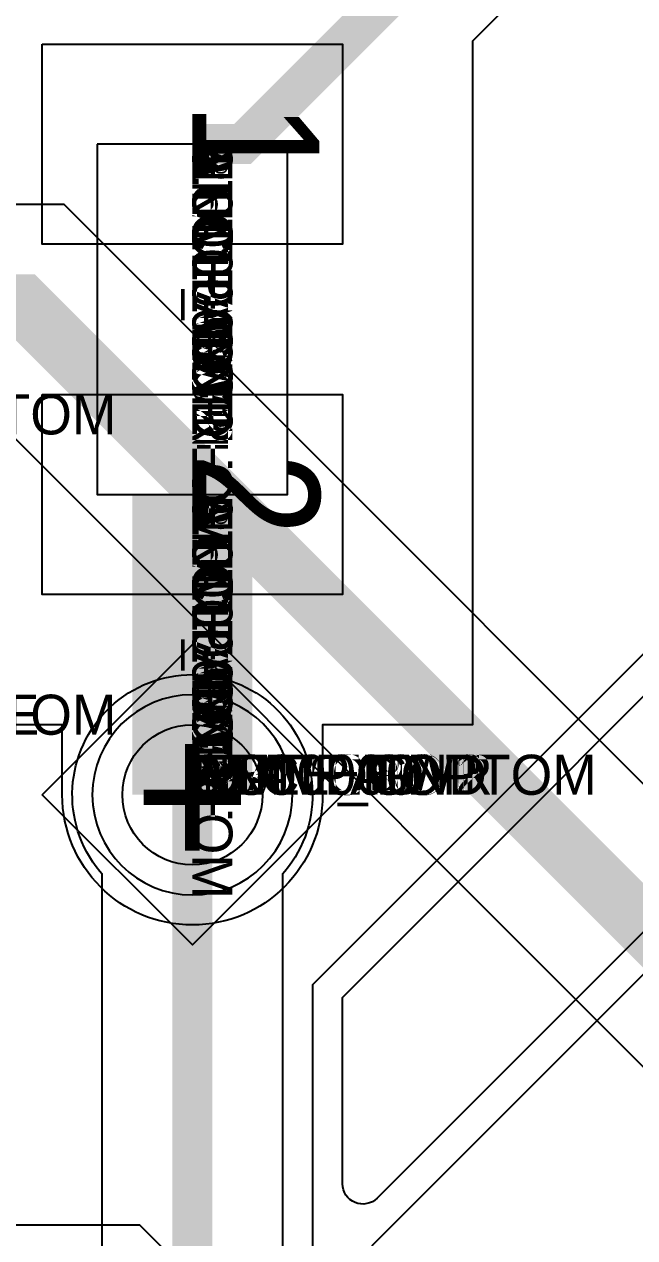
# Model space of a CAD drawing. Extents: x 0 to 323, y 0 to 320.
# Drawn here: x 112.91 to 115.96, y 98.49 to 104.55 of the extents above; entities that cross this region are included whole.
import ezdxf
from ezdxf.enums import TextEntityAlignment as Align

# ---------------------------------------------------------------- set-up
doc = ezdxf.new("R2010")
doc.units = 0
doc.header["$MEASUREMENT"] = 0
doc.layers.get('0').update_dxf_attribs({"linetype": 'CONTINUOUS'})
for name, color, linetype in [('CDN_FIGURES', 7, 'CONTINUOUS'), ('ETCH_BOTTOM', 7, 'CONTINUOUS'), ('ETCH_GND', 3, 'CONTINUOUS'), ('ETCH_INT1', 4, 'CONTINUOUS'), ('ETCH_INT2', 5, 'CONTINUOUS'), ('ETCH_PWR', 6, 'CONTINUOUS'), ('ETCH_TOP', 2, 'CONTINUOUS'), ('MANUFACTURING_NCLEGEND-1-6', 8, 'CONTINUOUS'), ('PACKAGE_GEOMETRY_ASSEMBLY_TOP', 11, 'CONTINUOUS'), ('PACKAGE_GEOMETRY_PIN_NUMBER', 9, 'CONTINUOUS')]:
    doc.layers.add(name, color=color, linetype=linetype)

# ---------------------------------------------------------------- blocks, each defined once
blk = doc.blocks.new('PAD_INFO')
for tag in ['SHAPE_TYPE', 'PAD_HEIGHT', 'PAD_LAYER', 'PAD_TYPE', 'PAD_WIDTH']:
    blk.add_attdef(tag, (0, 0), '', height=0.2)
at = {"flags": 2}
blk.add_attdef('CDN_TYPE', (0, 0), '', height=0.2, dxfattribs=at)
blk = doc.blocks.new('DRILL_INFO')
at = {"flags": 2}
blk.add_attdef('CDN_TYPE', (0, 0), '', height=0.2, dxfattribs=at)
for tag in ['FSHAPE', 'FCHAR', 'DRILL_HEIGHT', 'DIAMETER', 'PLATED', 'DRILL_WIDTH']:
    blk.add_attdef(tag, (0, 0), '', height=0.2)
blk = doc.blocks.new('VIA0700X0300')
at = {"layer": 'ETCH_BOTTOM'}
blk.add_circle((0, 0), 0.35, dxfattribs=at)
at = {"layer": 'ETCH_GND'}
blk.add_circle((0, 0), 0.35, dxfattribs=at)
at = {"layer": 'ETCH_INT1'}
blk.add_circle((0, 0), 0.35, dxfattribs=at)
at = {"layer": 'ETCH_INT2'}
blk.add_circle((0, 0), 0.35, dxfattribs=at)
at = {"layer": 'ETCH_PWR'}
blk.add_circle((0, 0), 0.35, dxfattribs=at)
at = {"layer": 'ETCH_TOP'}
blk.add_circle((0, 0), 0.35, dxfattribs=at)
ref = blk.add_blockref('PAD_INFO', (0, 0))
ref.add_attrib('PAD_LAYER', 'ETCH_TOP', (0, 0), dxfattribs={"height": 0.2})
ref.add_attrib('SHAPE_TYPE', 'NULL', (0, 0), dxfattribs={"height": 0.2})
ref.add_attrib('PAD_TYPE', 'ANTIPAD', (0, 0), dxfattribs={"height": 0.2})
ref.add_attrib('PAD_WIDTH', '0.000000', (0, 0), dxfattribs={"height": 0.2})
ref.add_attrib('PAD_HEIGHT', '0.000000', (0, 0), dxfattribs={"height": 0.2})
ref = blk.add_blockref('PAD_INFO', (0, 0))
ref.add_attrib('PAD_LAYER', 'ETCH_GND', (0, 0), dxfattribs={"height": 0.2})
ref.add_attrib('SHAPE_TYPE', 'NULL', (0, 0), dxfattribs={"height": 0.2})
ref.add_attrib('PAD_TYPE', 'ANTIPAD', (0, 0), dxfattribs={"height": 0.2})
ref.add_attrib('PAD_WIDTH', '0.000000', (0, 0), dxfattribs={"height": 0.2})
ref.add_attrib('PAD_HEIGHT', '0.000000', (0, 0), dxfattribs={"height": 0.2})
ref = blk.add_blockref('PAD_INFO', (0, 0))
ref.add_attrib('PAD_LAYER', 'ETCH_INT1', (0, 0), dxfattribs={"height": 0.2})
ref.add_attrib('SHAPE_TYPE', 'NULL', (0, 0), dxfattribs={"height": 0.2})
ref.add_attrib('PAD_TYPE', 'ANTIPAD', (0, 0), dxfattribs={"height": 0.2})
ref.add_attrib('PAD_WIDTH', '0.000000', (0, 0), dxfattribs={"height": 0.2})
ref.add_attrib('PAD_HEIGHT', '0.000000', (0, 0), dxfattribs={"height": 0.2})
ref = blk.add_blockref('PAD_INFO', (0, 0))
ref.add_attrib('PAD_LAYER', 'ETCH_INT2', (0, 0), dxfattribs={"height": 0.2})
ref.add_attrib('SHAPE_TYPE', 'NULL', (0, 0), dxfattribs={"height": 0.2})
ref.add_attrib('PAD_TYPE', 'ANTIPAD', (0, 0), dxfattribs={"height": 0.2})
ref.add_attrib('PAD_WIDTH', '0.000000', (0, 0), dxfattribs={"height": 0.2})
ref.add_attrib('PAD_HEIGHT', '0.000000', (0, 0), dxfattribs={"height": 0.2})
ref = blk.add_blockref('PAD_INFO', (0, 0))
ref.add_attrib('PAD_LAYER', 'ETCH_PWR', (0, 0), dxfattribs={"height": 0.2})
ref.add_attrib('SHAPE_TYPE', 'NULL', (0, 0), dxfattribs={"height": 0.2})
ref.add_attrib('PAD_TYPE', 'ANTIPAD', (0, 0), dxfattribs={"height": 0.2})
ref.add_attrib('PAD_WIDTH', '0.000000', (0, 0), dxfattribs={"height": 0.2})
ref.add_attrib('PAD_HEIGHT', '0.000000', (0, 0), dxfattribs={"height": 0.2})
ref = blk.add_blockref('PAD_INFO', (0, 0))
ref.add_attrib('PAD_LAYER', 'ETCH_BOTTOM', (0, 0), dxfattribs={"height": 0.2})
ref.add_attrib('SHAPE_TYPE', 'NULL', (0, 0), dxfattribs={"height": 0.2})
ref.add_attrib('PAD_TYPE', 'ANTIPAD', (0, 0), dxfattribs={"height": 0.2})
ref.add_attrib('PAD_WIDTH', '0.000000', (0, 0), dxfattribs={"height": 0.2})
ref.add_attrib('PAD_HEIGHT', '0.000000', (0, 0), dxfattribs={"height": 0.2})
ref = blk.add_blockref('PAD_INFO', (0, 0))
ref.add_attrib('PAD_LAYER', 'ETCH_TOP', (0, 0), dxfattribs={"height": 0.2})
ref.add_attrib('SHAPE_TYPE', 'NULL', (0, 0), dxfattribs={"height": 0.2})
ref.add_attrib('PAD_TYPE', 'THERMAL', (0, 0), dxfattribs={"height": 0.2})
ref.add_attrib('PAD_WIDTH', '0.000000', (0, 0), dxfattribs={"height": 0.2})
ref.add_attrib('PAD_HEIGHT', '0.000000', (0, 0), dxfattribs={"height": 0.2})
ref = blk.add_blockref('PAD_INFO', (0, 0))
ref.add_attrib('PAD_LAYER', 'ETCH_GND', (0, 0), dxfattribs={"height": 0.2})
ref.add_attrib('SHAPE_TYPE', 'NULL', (0, 0), dxfattribs={"height": 0.2})
ref.add_attrib('PAD_TYPE', 'THERMAL', (0, 0), dxfattribs={"height": 0.2})
ref.add_attrib('PAD_WIDTH', '0.000000', (0, 0), dxfattribs={"height": 0.2})
ref.add_attrib('PAD_HEIGHT', '0.000000', (0, 0), dxfattribs={"height": 0.2})
ref = blk.add_blockref('PAD_INFO', (0, 0))
ref.add_attrib('PAD_LAYER', 'ETCH_INT1', (0, 0), dxfattribs={"height": 0.2})
ref.add_attrib('SHAPE_TYPE', 'NULL', (0, 0), dxfattribs={"height": 0.2})
ref.add_attrib('PAD_TYPE', 'THERMAL', (0, 0), dxfattribs={"height": 0.2})
ref.add_attrib('PAD_WIDTH', '0.000000', (0, 0), dxfattribs={"height": 0.2})
ref.add_attrib('PAD_HEIGHT', '0.000000', (0, 0), dxfattribs={"height": 0.2})
ref = blk.add_blockref('PAD_INFO', (0, 0))
ref.add_attrib('PAD_LAYER', 'ETCH_INT2', (0, 0), dxfattribs={"height": 0.2})
ref.add_attrib('SHAPE_TYPE', 'NULL', (0, 0), dxfattribs={"height": 0.2})
ref.add_attrib('PAD_TYPE', 'THERMAL', (0, 0), dxfattribs={"height": 0.2})
ref.add_attrib('PAD_WIDTH', '0.000000', (0, 0), dxfattribs={"height": 0.2})
ref.add_attrib('PAD_HEIGHT', '0.000000', (0, 0), dxfattribs={"height": 0.2})
ref = blk.add_blockref('PAD_INFO', (0, 0))
ref.add_attrib('PAD_LAYER', 'ETCH_PWR', (0, 0), dxfattribs={"height": 0.2})
ref.add_attrib('SHAPE_TYPE', 'NULL', (0, 0), dxfattribs={"height": 0.2})
ref.add_attrib('PAD_TYPE', 'THERMAL', (0, 0), dxfattribs={"height": 0.2})
ref.add_attrib('PAD_WIDTH', '0.000000', (0, 0), dxfattribs={"height": 0.2})
ref.add_attrib('PAD_HEIGHT', '0.000000', (0, 0), dxfattribs={"height": 0.2})
ref = blk.add_blockref('PAD_INFO', (0, 0))
ref.add_attrib('PAD_LAYER', 'ETCH_BOTTOM', (0, 0), dxfattribs={"height": 0.2})
ref.add_attrib('SHAPE_TYPE', 'NULL', (0, 0), dxfattribs={"height": 0.2})
ref.add_attrib('PAD_TYPE', 'THERMAL', (0, 0), dxfattribs={"height": 0.2})
ref.add_attrib('PAD_WIDTH', '0.000000', (0, 0), dxfattribs={"height": 0.2})
ref.add_attrib('PAD_HEIGHT', '0.000000', (0, 0), dxfattribs={"height": 0.2})
ref = blk.add_blockref('PAD_INFO', (0, 0))
ref.add_attrib('PAD_LAYER', 'ETCH_TOP', (0, 0), dxfattribs={"height": 0.2})
ref.add_attrib('SHAPE_TYPE', 'CIRCLE', (0, 0), dxfattribs={"height": 0.2})
ref.add_attrib('PAD_TYPE', 'REGULAR', (0, 0), dxfattribs={"height": 0.2})
ref.add_attrib('PAD_WIDTH', '0.700000', (0, 0), dxfattribs={"height": 0.2})
ref.add_attrib('PAD_HEIGHT', '0.700000', (0, 0), dxfattribs={"height": 0.2})
ref = blk.add_blockref('PAD_INFO', (0, 0))
ref.add_attrib('PAD_LAYER', 'ETCH_GND', (0, 0), dxfattribs={"height": 0.2})
ref.add_attrib('SHAPE_TYPE', 'CIRCLE', (0, 0), dxfattribs={"height": 0.2})
ref.add_attrib('PAD_TYPE', 'REGULAR', (0, 0), dxfattribs={"height": 0.2})
ref.add_attrib('PAD_WIDTH', '0.700000', (0, 0), dxfattribs={"height": 0.2})
ref.add_attrib('PAD_HEIGHT', '0.700000', (0, 0), dxfattribs={"height": 0.2})
ref = blk.add_blockref('PAD_INFO', (0, 0))
ref.add_attrib('PAD_LAYER', 'ETCH_INT1', (0, 0), dxfattribs={"height": 0.2})
ref.add_attrib('SHAPE_TYPE', 'CIRCLE', (0, 0), dxfattribs={"height": 0.2})
ref.add_attrib('PAD_TYPE', 'REGULAR', (0, 0), dxfattribs={"height": 0.2})
ref.add_attrib('PAD_WIDTH', '0.700000', (0, 0), dxfattribs={"height": 0.2})
ref.add_attrib('PAD_HEIGHT', '0.700000', (0, 0), dxfattribs={"height": 0.2})
ref = blk.add_blockref('PAD_INFO', (0, 0))
ref.add_attrib('PAD_LAYER', 'ETCH_INT2', (0, 0), dxfattribs={"height": 0.2})
ref.add_attrib('SHAPE_TYPE', 'CIRCLE', (0, 0), dxfattribs={"height": 0.2})
ref.add_attrib('PAD_TYPE', 'REGULAR', (0, 0), dxfattribs={"height": 0.2})
ref.add_attrib('PAD_WIDTH', '0.700000', (0, 0), dxfattribs={"height": 0.2})
ref.add_attrib('PAD_HEIGHT', '0.700000', (0, 0), dxfattribs={"height": 0.2})
ref = blk.add_blockref('PAD_INFO', (0, 0))
ref.add_attrib('PAD_LAYER', 'ETCH_PWR', (0, 0), dxfattribs={"height": 0.2})
ref.add_attrib('SHAPE_TYPE', 'CIRCLE', (0, 0), dxfattribs={"height": 0.2})
ref.add_attrib('PAD_TYPE', 'REGULAR', (0, 0), dxfattribs={"height": 0.2})
ref.add_attrib('PAD_WIDTH', '0.700000', (0, 0), dxfattribs={"height": 0.2})
ref.add_attrib('PAD_HEIGHT', '0.700000', (0, 0), dxfattribs={"height": 0.2})
ref = blk.add_blockref('PAD_INFO', (0, 0))
ref.add_attrib('PAD_LAYER', 'ETCH_BOTTOM', (0, 0), dxfattribs={"height": 0.2})
ref.add_attrib('SHAPE_TYPE', 'CIRCLE', (0, 0), dxfattribs={"height": 0.2})
ref.add_attrib('PAD_TYPE', 'REGULAR', (0, 0), dxfattribs={"height": 0.2})
ref.add_attrib('PAD_WIDTH', '0.700000', (0, 0), dxfattribs={"height": 0.2})
ref.add_attrib('PAD_HEIGHT', '0.700000', (0, 0), dxfattribs={"height": 0.2})
ref = blk.add_blockref('DRILL_INFO', (0, 0))
ref.add_attrib('DIAMETER', '0.300000', (0, 0), dxfattribs={"height": 0.2})
ref.add_attrib('PLATED', 'PLATED', (0, 0), dxfattribs={"height": 0.2})
ref.add_attrib('FSHAPE', 'DIAMOND', (0, 0), dxfattribs={"height": 0.2})
ref.add_attrib('FCHAR', '+', (0, 0), dxfattribs={"height": 0.2})
ref.add_attrib('DRILL_WIDTH', '1.500000', (0, 0), dxfattribs={"height": 0.2})
ref.add_attrib('DRILL_HEIGHT', '1.500000', (0, 0), dxfattribs={"height": 0.2})
for tag in ['CDN_TYPE', 'PIN']:
    blk.add_attdef(tag, (0, 0), '', height=0.2)
at = {"flags": 2}
for tag in ['PSTKNAME', 'BBV']:
    blk.add_attdef(tag, (0, 0), '', height=0.2, dxfattribs=at)
blk = doc.blocks.new('FIGURE_DIAMOND')
at = {"layer": 'CDN_FIGURES'}
blk.add_lwpolyline([(-0.5, 0), (0, 0.5), (0.5, 0), (0, -0.5)], close=True, dxfattribs=at)
blk = doc.blocks.new('RC1300X1600TS')
at = {"layer": 'ETCH_TOP'}
blk.add_lwpolyline([(-0.65, -0.8), (-0.65, 0.8), (0.65, 0.8), (0.65, -0.8)], close=True, dxfattribs=at)
ref = blk.add_blockref('PAD_INFO', (0, 0))
ref.add_attrib('PAD_LAYER', 'ETCH_TOP', (0, 0), dxfattribs={"height": 0.2})
ref.add_attrib('SHAPE_TYPE', 'NULL', (0, 0), dxfattribs={"height": 0.2})
ref.add_attrib('PAD_TYPE', 'ANTIPAD', (0, 0), dxfattribs={"height": 0.2})
ref.add_attrib('PAD_WIDTH', '0.000000', (0, 0), dxfattribs={"height": 0.2})
ref.add_attrib('PAD_HEIGHT', '0.000000', (0, 0), dxfattribs={"height": 0.2})
ref = blk.add_blockref('PAD_INFO', (0, 0))
ref.add_attrib('PAD_LAYER', 'ETCH_GND', (0, 0), dxfattribs={"height": 0.2})
ref.add_attrib('SHAPE_TYPE', 'NULL', (0, 0), dxfattribs={"height": 0.2})
ref.add_attrib('PAD_TYPE', 'ANTIPAD', (0, 0), dxfattribs={"height": 0.2})
ref.add_attrib('PAD_WIDTH', '0.000000', (0, 0), dxfattribs={"height": 0.2})
ref.add_attrib('PAD_HEIGHT', '0.000000', (0, 0), dxfattribs={"height": 0.2})
ref = blk.add_blockref('PAD_INFO', (0, 0))
ref.add_attrib('PAD_LAYER', 'ETCH_INT1', (0, 0), dxfattribs={"height": 0.2})
ref.add_attrib('SHAPE_TYPE', 'NULL', (0, 0), dxfattribs={"height": 0.2})
ref.add_attrib('PAD_TYPE', 'ANTIPAD', (0, 0), dxfattribs={"height": 0.2})
ref.add_attrib('PAD_WIDTH', '0.000000', (0, 0), dxfattribs={"height": 0.2})
ref.add_attrib('PAD_HEIGHT', '0.000000', (0, 0), dxfattribs={"height": 0.2})
ref = blk.add_blockref('PAD_INFO', (0, 0))
ref.add_attrib('PAD_LAYER', 'ETCH_INT2', (0, 0), dxfattribs={"height": 0.2})
ref.add_attrib('SHAPE_TYPE', 'NULL', (0, 0), dxfattribs={"height": 0.2})
ref.add_attrib('PAD_TYPE', 'ANTIPAD', (0, 0), dxfattribs={"height": 0.2})
ref.add_attrib('PAD_WIDTH', '0.000000', (0, 0), dxfattribs={"height": 0.2})
ref.add_attrib('PAD_HEIGHT', '0.000000', (0, 0), dxfattribs={"height": 0.2})
ref = blk.add_blockref('PAD_INFO', (0, 0))
ref.add_attrib('PAD_LAYER', 'ETCH_PWR', (0, 0), dxfattribs={"height": 0.2})
ref.add_attrib('SHAPE_TYPE', 'NULL', (0, 0), dxfattribs={"height": 0.2})
ref.add_attrib('PAD_TYPE', 'ANTIPAD', (0, 0), dxfattribs={"height": 0.2})
ref.add_attrib('PAD_WIDTH', '0.000000', (0, 0), dxfattribs={"height": 0.2})
ref.add_attrib('PAD_HEIGHT', '0.000000', (0, 0), dxfattribs={"height": 0.2})
ref = blk.add_blockref('PAD_INFO', (0, 0))
ref.add_attrib('PAD_LAYER', 'ETCH_BOTTOM', (0, 0), dxfattribs={"height": 0.2})
ref.add_attrib('SHAPE_TYPE', 'NULL', (0, 0), dxfattribs={"height": 0.2})
ref.add_attrib('PAD_TYPE', 'ANTIPAD', (0, 0), dxfattribs={"height": 0.2})
ref.add_attrib('PAD_WIDTH', '0.000000', (0, 0), dxfattribs={"height": 0.2})
ref.add_attrib('PAD_HEIGHT', '0.000000', (0, 0), dxfattribs={"height": 0.2})
ref = blk.add_blockref('PAD_INFO', (0, 0))
ref.add_attrib('PAD_LAYER', 'ETCH_TOP', (0, 0), dxfattribs={"height": 0.2})
ref.add_attrib('SHAPE_TYPE', 'NULL', (0, 0), dxfattribs={"height": 0.2})
ref.add_attrib('PAD_TYPE', 'THERMAL', (0, 0), dxfattribs={"height": 0.2})
ref.add_attrib('PAD_WIDTH', '0.000000', (0, 0), dxfattribs={"height": 0.2})
ref.add_attrib('PAD_HEIGHT', '0.000000', (0, 0), dxfattribs={"height": 0.2})
ref = blk.add_blockref('PAD_INFO', (0, 0))
ref.add_attrib('PAD_LAYER', 'ETCH_GND', (0, 0), dxfattribs={"height": 0.2})
ref.add_attrib('SHAPE_TYPE', 'NULL', (0, 0), dxfattribs={"height": 0.2})
ref.add_attrib('PAD_TYPE', 'THERMAL', (0, 0), dxfattribs={"height": 0.2})
ref.add_attrib('PAD_WIDTH', '0.000000', (0, 0), dxfattribs={"height": 0.2})
ref.add_attrib('PAD_HEIGHT', '0.000000', (0, 0), dxfattribs={"height": 0.2})
ref = blk.add_blockref('PAD_INFO', (0, 0))
ref.add_attrib('PAD_LAYER', 'ETCH_INT1', (0, 0), dxfattribs={"height": 0.2})
ref.add_attrib('SHAPE_TYPE', 'NULL', (0, 0), dxfattribs={"height": 0.2})
ref.add_attrib('PAD_TYPE', 'THERMAL', (0, 0), dxfattribs={"height": 0.2})
ref.add_attrib('PAD_WIDTH', '0.000000', (0, 0), dxfattribs={"height": 0.2})
ref.add_attrib('PAD_HEIGHT', '0.000000', (0, 0), dxfattribs={"height": 0.2})
ref = blk.add_blockref('PAD_INFO', (0, 0))
ref.add_attrib('PAD_LAYER', 'ETCH_INT2', (0, 0), dxfattribs={"height": 0.2})
ref.add_attrib('SHAPE_TYPE', 'NULL', (0, 0), dxfattribs={"height": 0.2})
ref.add_attrib('PAD_TYPE', 'THERMAL', (0, 0), dxfattribs={"height": 0.2})
ref.add_attrib('PAD_WIDTH', '0.000000', (0, 0), dxfattribs={"height": 0.2})
ref.add_attrib('PAD_HEIGHT', '0.000000', (0, 0), dxfattribs={"height": 0.2})
ref = blk.add_blockref('PAD_INFO', (0, 0))
ref.add_attrib('PAD_LAYER', 'ETCH_PWR', (0, 0), dxfattribs={"height": 0.2})
ref.add_attrib('SHAPE_TYPE', 'NULL', (0, 0), dxfattribs={"height": 0.2})
ref.add_attrib('PAD_TYPE', 'THERMAL', (0, 0), dxfattribs={"height": 0.2})
ref.add_attrib('PAD_WIDTH', '0.000000', (0, 0), dxfattribs={"height": 0.2})
ref.add_attrib('PAD_HEIGHT', '0.000000', (0, 0), dxfattribs={"height": 0.2})
ref = blk.add_blockref('PAD_INFO', (0, 0))
ref.add_attrib('PAD_LAYER', 'ETCH_BOTTOM', (0, 0), dxfattribs={"height": 0.2})
ref.add_attrib('SHAPE_TYPE', 'NULL', (0, 0), dxfattribs={"height": 0.2})
ref.add_attrib('PAD_TYPE', 'THERMAL', (0, 0), dxfattribs={"height": 0.2})
ref.add_attrib('PAD_WIDTH', '0.000000', (0, 0), dxfattribs={"height": 0.2})
ref.add_attrib('PAD_HEIGHT', '0.000000', (0, 0), dxfattribs={"height": 0.2})
ref = blk.add_blockref('PAD_INFO', (0, 0))
ref.add_attrib('PAD_LAYER', 'ETCH_GND', (0, 0), dxfattribs={"height": 0.2})
ref.add_attrib('SHAPE_TYPE', 'NULL', (0, 0), dxfattribs={"height": 0.2})
ref.add_attrib('PAD_TYPE', 'REGULAR', (0, 0), dxfattribs={"height": 0.2})
ref.add_attrib('PAD_WIDTH', '0.000000', (0, 0), dxfattribs={"height": 0.2})
ref.add_attrib('PAD_HEIGHT', '0.000000', (0, 0), dxfattribs={"height": 0.2})
ref = blk.add_blockref('PAD_INFO', (0, 0))
ref.add_attrib('PAD_LAYER', 'ETCH_INT1', (0, 0), dxfattribs={"height": 0.2})
ref.add_attrib('SHAPE_TYPE', 'NULL', (0, 0), dxfattribs={"height": 0.2})
ref.add_attrib('PAD_TYPE', 'REGULAR', (0, 0), dxfattribs={"height": 0.2})
ref.add_attrib('PAD_WIDTH', '0.000000', (0, 0), dxfattribs={"height": 0.2})
ref.add_attrib('PAD_HEIGHT', '0.000000', (0, 0), dxfattribs={"height": 0.2})
ref = blk.add_blockref('PAD_INFO', (0, 0))
ref.add_attrib('PAD_LAYER', 'ETCH_INT2', (0, 0), dxfattribs={"height": 0.2})
ref.add_attrib('SHAPE_TYPE', 'NULL', (0, 0), dxfattribs={"height": 0.2})
ref.add_attrib('PAD_TYPE', 'REGULAR', (0, 0), dxfattribs={"height": 0.2})
ref.add_attrib('PAD_WIDTH', '0.000000', (0, 0), dxfattribs={"height": 0.2})
ref.add_attrib('PAD_HEIGHT', '0.000000', (0, 0), dxfattribs={"height": 0.2})
ref = blk.add_blockref('PAD_INFO', (0, 0))
ref.add_attrib('PAD_LAYER', 'ETCH_PWR', (0, 0), dxfattribs={"height": 0.2})
ref.add_attrib('SHAPE_TYPE', 'NULL', (0, 0), dxfattribs={"height": 0.2})
ref.add_attrib('PAD_TYPE', 'REGULAR', (0, 0), dxfattribs={"height": 0.2})
ref.add_attrib('PAD_WIDTH', '0.000000', (0, 0), dxfattribs={"height": 0.2})
ref.add_attrib('PAD_HEIGHT', '0.000000', (0, 0), dxfattribs={"height": 0.2})
ref = blk.add_blockref('PAD_INFO', (0, 0))
ref.add_attrib('PAD_LAYER', 'ETCH_BOTTOM', (0, 0), dxfattribs={"height": 0.2})
ref.add_attrib('SHAPE_TYPE', 'NULL', (0, 0), dxfattribs={"height": 0.2})
ref.add_attrib('PAD_TYPE', 'REGULAR', (0, 0), dxfattribs={"height": 0.2})
ref.add_attrib('PAD_WIDTH', '0.000000', (0, 0), dxfattribs={"height": 0.2})
ref.add_attrib('PAD_HEIGHT', '0.000000', (0, 0), dxfattribs={"height": 0.2})
ref = blk.add_blockref('DRILL_INFO', (0, 0))
ref.add_attrib('DIAMETER', '0.000000', (0, 0), dxfattribs={"height": 0.2})
ref.add_attrib('PLATED', 'PLATED', (0, 0), dxfattribs={"height": 0.2})
ref.add_attrib('FSHAPE', 'NULL', (0, 0), dxfattribs={"height": 0.2})
ref.add_attrib('DRILL_WIDTH', '0.000000', (0, 0), dxfattribs={"height": 0.2})
ref.add_attrib('DRILL_HEIGHT', '0.000000', (0, 0), dxfattribs={"height": 0.2})
ref = blk.add_blockref('PAD_INFO', (0, 0))
ref.add_attrib('PAD_LAYER', 'ETCH_TOP', (0, 0), dxfattribs={"height": 0.2})
ref.add_attrib('SHAPE_TYPE', 'RECTANGLE', (0, 0), dxfattribs={"height": 0.2})
ref.add_attrib('PAD_TYPE', 'REGULAR', (0, 0), dxfattribs={"height": 0.2})
ref.add_attrib('PAD_WIDTH', '1.300000', (0, 0), dxfattribs={"height": 0.2})
ref.add_attrib('PAD_HEIGHT', '1.600000', (0, 0), dxfattribs={"height": 0.2})
for tag in ['CDN_TYPE', 'PIN']:
    blk.add_attdef(tag, (0, 0), '', height=0.2)
at = {"flags": 2}
for tag in ['PSTKNAME', 'BBV']:
    blk.add_attdef(tag, (0, 0), '', height=0.2, dxfattribs=at)
blk = doc.blocks.new('F330')
at = {"layer": 'ETCH_TOP'}
ref = blk.add_blockref('RC1300X1600TS', (0.85, 0), dxfattribs=at)
ref.add_attrib('CDN_TYPE', 'PIN', (0, 0), dxfattribs={"height": 0.2})
ref.add_attrib('PIN', '2', (0, 0), dxfattribs={"height": 0.2})
at = {"flags": 2}
for tag in ['SYMBOL_TYPE', 'CDN_TYPE', 'REFDES']:
    blk.add_attdef(tag, (0, 0), '', height=0.2, dxfattribs=at)
blk = doc.blocks.new('RC1000X1500TS')
at = {"layer": 'ETCH_TOP'}
blk.add_lwpolyline([(-0.5, -0.75), (-0.5, 0.75), (0.5, 0.75), (0.5, -0.75)], close=True, dxfattribs=at)
ref = blk.add_blockref('PAD_INFO', (0, 0))
ref.add_attrib('PAD_LAYER', 'ETCH_TOP', (0, 0), dxfattribs={"height": 0.2})
ref.add_attrib('SHAPE_TYPE', 'NULL', (0, 0), dxfattribs={"height": 0.2})
ref.add_attrib('PAD_TYPE', 'ANTIPAD', (0, 0), dxfattribs={"height": 0.2})
ref.add_attrib('PAD_WIDTH', '0.000000', (0, 0), dxfattribs={"height": 0.2})
ref.add_attrib('PAD_HEIGHT', '0.000000', (0, 0), dxfattribs={"height": 0.2})
ref = blk.add_blockref('PAD_INFO', (0, 0))
ref.add_attrib('PAD_LAYER', 'ETCH_GND', (0, 0), dxfattribs={"height": 0.2})
ref.add_attrib('SHAPE_TYPE', 'NULL', (0, 0), dxfattribs={"height": 0.2})
ref.add_attrib('PAD_TYPE', 'ANTIPAD', (0, 0), dxfattribs={"height": 0.2})
ref.add_attrib('PAD_WIDTH', '0.000000', (0, 0), dxfattribs={"height": 0.2})
ref.add_attrib('PAD_HEIGHT', '0.000000', (0, 0), dxfattribs={"height": 0.2})
ref = blk.add_blockref('PAD_INFO', (0, 0))
ref.add_attrib('PAD_LAYER', 'ETCH_INT1', (0, 0), dxfattribs={"height": 0.2})
ref.add_attrib('SHAPE_TYPE', 'NULL', (0, 0), dxfattribs={"height": 0.2})
ref.add_attrib('PAD_TYPE', 'ANTIPAD', (0, 0), dxfattribs={"height": 0.2})
ref.add_attrib('PAD_WIDTH', '0.000000', (0, 0), dxfattribs={"height": 0.2})
ref.add_attrib('PAD_HEIGHT', '0.000000', (0, 0), dxfattribs={"height": 0.2})
ref = blk.add_blockref('PAD_INFO', (0, 0))
ref.add_attrib('PAD_LAYER', 'ETCH_INT2', (0, 0), dxfattribs={"height": 0.2})
ref.add_attrib('SHAPE_TYPE', 'NULL', (0, 0), dxfattribs={"height": 0.2})
ref.add_attrib('PAD_TYPE', 'ANTIPAD', (0, 0), dxfattribs={"height": 0.2})
ref.add_attrib('PAD_WIDTH', '0.000000', (0, 0), dxfattribs={"height": 0.2})
ref.add_attrib('PAD_HEIGHT', '0.000000', (0, 0), dxfattribs={"height": 0.2})
ref = blk.add_blockref('PAD_INFO', (0, 0))
ref.add_attrib('PAD_LAYER', 'ETCH_PWR', (0, 0), dxfattribs={"height": 0.2})
ref.add_attrib('SHAPE_TYPE', 'NULL', (0, 0), dxfattribs={"height": 0.2})
ref.add_attrib('PAD_TYPE', 'ANTIPAD', (0, 0), dxfattribs={"height": 0.2})
ref.add_attrib('PAD_WIDTH', '0.000000', (0, 0), dxfattribs={"height": 0.2})
ref.add_attrib('PAD_HEIGHT', '0.000000', (0, 0), dxfattribs={"height": 0.2})
ref = blk.add_blockref('PAD_INFO', (0, 0))
ref.add_attrib('PAD_LAYER', 'ETCH_BOTTOM', (0, 0), dxfattribs={"height": 0.2})
ref.add_attrib('SHAPE_TYPE', 'NULL', (0, 0), dxfattribs={"height": 0.2})
ref.add_attrib('PAD_TYPE', 'ANTIPAD', (0, 0), dxfattribs={"height": 0.2})
ref.add_attrib('PAD_WIDTH', '0.000000', (0, 0), dxfattribs={"height": 0.2})
ref.add_attrib('PAD_HEIGHT', '0.000000', (0, 0), dxfattribs={"height": 0.2})
ref = blk.add_blockref('PAD_INFO', (0, 0))
ref.add_attrib('PAD_LAYER', 'ETCH_TOP', (0, 0), dxfattribs={"height": 0.2})
ref.add_attrib('SHAPE_TYPE', 'NULL', (0, 0), dxfattribs={"height": 0.2})
ref.add_attrib('PAD_TYPE', 'THERMAL', (0, 0), dxfattribs={"height": 0.2})
ref.add_attrib('PAD_WIDTH', '0.000000', (0, 0), dxfattribs={"height": 0.2})
ref.add_attrib('PAD_HEIGHT', '0.000000', (0, 0), dxfattribs={"height": 0.2})
ref = blk.add_blockref('PAD_INFO', (0, 0))
ref.add_attrib('PAD_LAYER', 'ETCH_GND', (0, 0), dxfattribs={"height": 0.2})
ref.add_attrib('SHAPE_TYPE', 'NULL', (0, 0), dxfattribs={"height": 0.2})
ref.add_attrib('PAD_TYPE', 'THERMAL', (0, 0), dxfattribs={"height": 0.2})
ref.add_attrib('PAD_WIDTH', '0.000000', (0, 0), dxfattribs={"height": 0.2})
ref.add_attrib('PAD_HEIGHT', '0.000000', (0, 0), dxfattribs={"height": 0.2})
ref = blk.add_blockref('PAD_INFO', (0, 0))
ref.add_attrib('PAD_LAYER', 'ETCH_INT1', (0, 0), dxfattribs={"height": 0.2})
ref.add_attrib('SHAPE_TYPE', 'NULL', (0, 0), dxfattribs={"height": 0.2})
ref.add_attrib('PAD_TYPE', 'THERMAL', (0, 0), dxfattribs={"height": 0.2})
ref.add_attrib('PAD_WIDTH', '0.000000', (0, 0), dxfattribs={"height": 0.2})
ref.add_attrib('PAD_HEIGHT', '0.000000', (0, 0), dxfattribs={"height": 0.2})
ref = blk.add_blockref('PAD_INFO', (0, 0))
ref.add_attrib('PAD_LAYER', 'ETCH_INT2', (0, 0), dxfattribs={"height": 0.2})
ref.add_attrib('SHAPE_TYPE', 'NULL', (0, 0), dxfattribs={"height": 0.2})
ref.add_attrib('PAD_TYPE', 'THERMAL', (0, 0), dxfattribs={"height": 0.2})
ref.add_attrib('PAD_WIDTH', '0.000000', (0, 0), dxfattribs={"height": 0.2})
ref.add_attrib('PAD_HEIGHT', '0.000000', (0, 0), dxfattribs={"height": 0.2})
ref = blk.add_blockref('PAD_INFO', (0, 0))
ref.add_attrib('PAD_LAYER', 'ETCH_PWR', (0, 0), dxfattribs={"height": 0.2})
ref.add_attrib('SHAPE_TYPE', 'NULL', (0, 0), dxfattribs={"height": 0.2})
ref.add_attrib('PAD_TYPE', 'THERMAL', (0, 0), dxfattribs={"height": 0.2})
ref.add_attrib('PAD_WIDTH', '0.000000', (0, 0), dxfattribs={"height": 0.2})
ref.add_attrib('PAD_HEIGHT', '0.000000', (0, 0), dxfattribs={"height": 0.2})
ref = blk.add_blockref('PAD_INFO', (0, 0))
ref.add_attrib('PAD_LAYER', 'ETCH_BOTTOM', (0, 0), dxfattribs={"height": 0.2})
ref.add_attrib('SHAPE_TYPE', 'NULL', (0, 0), dxfattribs={"height": 0.2})
ref.add_attrib('PAD_TYPE', 'THERMAL', (0, 0), dxfattribs={"height": 0.2})
ref.add_attrib('PAD_WIDTH', '0.000000', (0, 0), dxfattribs={"height": 0.2})
ref.add_attrib('PAD_HEIGHT', '0.000000', (0, 0), dxfattribs={"height": 0.2})
ref = blk.add_blockref('PAD_INFO', (0, 0))
ref.add_attrib('PAD_LAYER', 'ETCH_GND', (0, 0), dxfattribs={"height": 0.2})
ref.add_attrib('SHAPE_TYPE', 'NULL', (0, 0), dxfattribs={"height": 0.2})
ref.add_attrib('PAD_TYPE', 'REGULAR', (0, 0), dxfattribs={"height": 0.2})
ref.add_attrib('PAD_WIDTH', '0.000000', (0, 0), dxfattribs={"height": 0.2})
ref.add_attrib('PAD_HEIGHT', '0.000000', (0, 0), dxfattribs={"height": 0.2})
ref = blk.add_blockref('PAD_INFO', (0, 0))
ref.add_attrib('PAD_LAYER', 'ETCH_INT1', (0, 0), dxfattribs={"height": 0.2})
ref.add_attrib('SHAPE_TYPE', 'NULL', (0, 0), dxfattribs={"height": 0.2})
ref.add_attrib('PAD_TYPE', 'REGULAR', (0, 0), dxfattribs={"height": 0.2})
ref.add_attrib('PAD_WIDTH', '0.000000', (0, 0), dxfattribs={"height": 0.2})
ref.add_attrib('PAD_HEIGHT', '0.000000', (0, 0), dxfattribs={"height": 0.2})
ref = blk.add_blockref('PAD_INFO', (0, 0))
ref.add_attrib('PAD_LAYER', 'ETCH_INT2', (0, 0), dxfattribs={"height": 0.2})
ref.add_attrib('SHAPE_TYPE', 'NULL', (0, 0), dxfattribs={"height": 0.2})
ref.add_attrib('PAD_TYPE', 'REGULAR', (0, 0), dxfattribs={"height": 0.2})
ref.add_attrib('PAD_WIDTH', '0.000000', (0, 0), dxfattribs={"height": 0.2})
ref.add_attrib('PAD_HEIGHT', '0.000000', (0, 0), dxfattribs={"height": 0.2})
ref = blk.add_blockref('PAD_INFO', (0, 0))
ref.add_attrib('PAD_LAYER', 'ETCH_PWR', (0, 0), dxfattribs={"height": 0.2})
ref.add_attrib('SHAPE_TYPE', 'NULL', (0, 0), dxfattribs={"height": 0.2})
ref.add_attrib('PAD_TYPE', 'REGULAR', (0, 0), dxfattribs={"height": 0.2})
ref.add_attrib('PAD_WIDTH', '0.000000', (0, 0), dxfattribs={"height": 0.2})
ref.add_attrib('PAD_HEIGHT', '0.000000', (0, 0), dxfattribs={"height": 0.2})
ref = blk.add_blockref('PAD_INFO', (0, 0))
ref.add_attrib('PAD_LAYER', 'ETCH_BOTTOM', (0, 0), dxfattribs={"height": 0.2})
ref.add_attrib('SHAPE_TYPE', 'NULL', (0, 0), dxfattribs={"height": 0.2})
ref.add_attrib('PAD_TYPE', 'REGULAR', (0, 0), dxfattribs={"height": 0.2})
ref.add_attrib('PAD_WIDTH', '0.000000', (0, 0), dxfattribs={"height": 0.2})
ref.add_attrib('PAD_HEIGHT', '0.000000', (0, 0), dxfattribs={"height": 0.2})
ref = blk.add_blockref('DRILL_INFO', (0, 0))
ref.add_attrib('DIAMETER', '0.000000', (0, 0), dxfattribs={"height": 0.2})
ref.add_attrib('PLATED', 'PLATED', (0, 0), dxfattribs={"height": 0.2})
ref.add_attrib('FSHAPE', 'NULL', (0, 0), dxfattribs={"height": 0.2})
ref.add_attrib('DRILL_WIDTH', '0.000000', (0, 0), dxfattribs={"height": 0.2})
ref.add_attrib('DRILL_HEIGHT', '0.000000', (0, 0), dxfattribs={"height": 0.2})
ref = blk.add_blockref('PAD_INFO', (0, 0))
ref.add_attrib('PAD_LAYER', 'ETCH_TOP', (0, 0), dxfattribs={"height": 0.2})
ref.add_attrib('SHAPE_TYPE', 'RECTANGLE', (0, 0), dxfattribs={"height": 0.2})
ref.add_attrib('PAD_TYPE', 'REGULAR', (0, 0), dxfattribs={"height": 0.2})
ref.add_attrib('PAD_WIDTH', '1.000000', (0, 0), dxfattribs={"height": 0.2})
ref.add_attrib('PAD_HEIGHT', '1.500000', (0, 0), dxfattribs={"height": 0.2})
for tag in ['CDN_TYPE', 'PIN']:
    blk.add_attdef(tag, (0, 0), '', height=0.2)
at = {"flags": 2}
for tag in ['PSTKNAME', 'BBV']:
    blk.add_attdef(tag, (0, 0), '', height=0.2, dxfattribs=at)
blk = doc.blocks.new('F56')
at = {"layer": 'PACKAGE_GEOMETRY_ASSEMBLY_TOP'}
blk.add_lwpolyline([(0, -0.475), (1.75, -0.475), (1.75, 0.475), (0, 0.475)], close=True, dxfattribs=at)
at = {"layer": 'ETCH_TOP'}
ref = blk.add_blockref('RC1000X1500TS', (0, 0), dxfattribs=at)
ref.add_attrib('CDN_TYPE', 'PIN', (0, 0), dxfattribs={"height": 0.2})
ref.add_attrib('PIN', '1', (0, 0), dxfattribs={"height": 0.2})
ref = blk.add_blockref('RC1000X1500TS', (1.75, 0), dxfattribs=at)
ref.add_attrib('CDN_TYPE', 'PIN', (0, 0), dxfattribs={"height": 0.2})
ref.add_attrib('PIN', '2', (0, 0), dxfattribs={"height": 0.2})
at = {"flags": 2}
for tag in ['SYMBOL_TYPE', 'CDN_TYPE', 'REFDES']:
    blk.add_attdef(tag, (0, 0), '', height=0.2, dxfattribs=at)

msp = doc.modelspace()

# ---------------------------------------------------------------- linework, layer by layer
at = {"layer": 'ETCH_BOTTOM'}
for points, format in [([(113.2999, 97.756), (113.2999, 100.3027), (113.2882, 100.3168, -2.129243), (114.2118, 100.3168), (114.2001, 100.3027), (114.2001, 96.185)], "xyb"), ([(102.9, 45.2, 0.2, 0.2, 0), (103.1, 45.4, 0.2, 0.2, 0), (105.0036, 45.4, 0.2, 0.2, 0), (106.7, 47.0964, 0.2, 0.2, 0), (106.7, 55.4486, 0.2, 0.2, 0), (114.5, 63.2486, 0.2, 0.2, 0), (114.5, 66.0486, 0.2, 0.2, 0), (113.55, 66.9986, 0.2, 0.2, 0), (113.55, 84.8486, 0.2, 0.2, 0), (113.8, 85.0986, 0.2, 0.2, 0), (113.8, 95.9486, 0.2, 0.2, 0), (113.75, 95.9986, 0.2, 0.2, 0), (113.75, 100.7, 0.2, 0.2, 0)], "xyseb")]:
    msp.add_lwpolyline(points, format=format, dxfattribs=at)
at = {"layer": 'ETCH_GND'}
msp.add_lwpolyline([(114.2501, 100.7, 1), (113.2499, 100.7, 1)], format="xyb", close=True, dxfattribs=at)
at = {"layer": 'ETCH_INT1'}
for points in [[(127.8135, 102.2), (121.8739, 102.2, -0.496551), (121.7763, 102.3286, 1.315867), (119.4637, 102.3286, -0.496551), (119.3661, 102.2), (119.3339, 102.2, -0.496551), (119.2363, 102.3286, 1.315867), (116.9237, 102.3286, -0.496551), (116.8261, 102.2), (116.8, 102.2), (114.35, 99.75), (114.35, 98.1)], [(81.6, 58.15), (84.85, 58.15), (86.2, 59.5), (86.2, 68.6), (91.7, 68.6), (93.6, 70.5), (93.6, 71.8), (118.75, 71.8), (118.75, 77.65), (115.85, 80.55), (115.85, 93.9), (114.65, 95.1), (114.65, 98.45), (117.7085, 101.5085), (117.7374, 101.4998, 0.174812), (118.5504, 101.5459), (118.5599, 101.55), (120.1401, 101.55), (120.1496, 101.5459, 0.204146), (121.0904, 101.5459), (121.0999, 101.55), (124.2, 101.55), (124.2, 101.6), (132.25, 101.6)]]:
    msp.add_lwpolyline(points, format="xyb", dxfattribs=at)
for points in [[(114.6732, 98.6855, -0.668179), (114.5001, 98.7572), (114.5001, 99.6878), (116.8622, 102.0499), (116.9263, 102.0499), (116.9407, 102.0236, 0.12396), (117.3732, 101.5588, -0.477139), (117.3897, 101.402)], [(114.2501, 100.7, 1), (113.2499, 100.7, 1)]]:
    msp.add_lwpolyline(points, format="xyb", close=True, dxfattribs=at)
at = {"layer": 'ETCH_INT2'}
for points, format in [([(74.1999, 90.4764), (87.3736, 103.6501), (113.1071, 103.6501), (121.5071, 95.2501), (122, 95.2501, -0.02017), (122.0403, 95.2485, 0.438438), (122.1499, 95.3495), (122.1499, 105.4199), (118.6179, 108.952), (118.5821, 108.9186, -0.510698), (116.9921, 109.2307, 0.639881), (116.8079, 109.2307, -1.433756), (115.4807, 110.5579, 0.639881), (115.4807, 110.7421, -1.433756), (116.8079, 112.0693, 0.639881), (116.9921, 112.0693, -0.510698), (118.5821, 112.3814), (118.6179, 112.348), (120.02, 113.7501), (164.9821, 113.7501)], "xyb"), ([(122, 94.75, 0.3, 0.3, 0), (121.3, 94.75, 0.3, 0.3, 0), (112.9, 103.15, 0.3, 0.3, 0), (87.5807, 103.15, 0.3, 0.3, 0), (74.7, 90.2693, 0.3, 0.3, 0), (74.7, 85.0668, 0.3, 0.3, 0), (57.95, 68.3168, 0.3, 0.3, 0), (57.95, 57.2193, 0.3, 0.3, 0), (57.35, 56.6193, 0.3, 0.3, 0), (57.35, 56.5, 0.3, 0.3, 0), (53.3, 52.45, 0.3, 0.3, 0)], "xyseb"), ([(77.1679, 92.03), (87.7878, 102.6499), (112.6929, 102.6499), (121.0929, 94.2499), (121.4671, 94.2499, -0.668179), (121.5388, 94.0768), (121.4371, 93.9751), (119.7239, 93.9751), (107.974, 82.2252), (91.3608, 82.2252), (87.7999, 78.6643), (87.7999, 66.2746), (88.6209, 65.4536), (88.6209, 64.259, -0.668179), (88.4478, 64.1873), (80.935, 71.7001)], "xyb")]:
    msp.add_lwpolyline(points, format=format, dxfattribs=at)
msp.add_lwpolyline([(113.75, 101.2001, 1), (113.75, 100.1999, 1)], format="xyb", close=True, dxfattribs=at)
at = {"layer": 'ETCH_PWR'}
msp.add_lwpolyline([(114.2501, 100.7, 1), (113.2499, 100.7, 1)], format="xyb", close=True, dxfattribs=at)
at = {"layer": 'ETCH_TOP'}
for points, format in [([(119.9, 111.65, 0.2, 0.2, 0), (118.9, 110.65, 0.2, 0.2, 0), (118.9, 108.85, 0.2, 0.2, 0), (114, 103.95, 0.2, 0.2, 0), (113.75, 103.95, 0.2, 0.2, 0)], "xyseb"), ([(126.8079, 109.2307, -0.63966), (124.9921, 109.2307, 0.639881), (124.8079, 109.2307, -0.63966), (122.9921, 109.2307, 0.639881), (122.8079, 109.2307, -0.63966), (120.9921, 109.2307, 0.639881), (120.8079, 109.2307, -0.410326), (119.4928, 108.7366, 0.473927), (119.3525, 108.666), (115.1501, 104.4636), (115.1501, 101.0499), (114.4001, 101.0499), (114.4001, 100.7, -1), (113.0999, 100.7), (113.0999, 101.0499), (112.6501, 101.0499), (112.6501, 99.5499), (108.3499, 99.5499), (108.3499, 100.4999), (108.0001, 100.4999), (108.0001, 97.6499)], "xyb"), ([(113.75, 102.2, 0.6, 0.6, 0), (113.75, 100.7, 0.6, 0.6, 0)], "xyseb")]:
    msp.add_lwpolyline(points, format=format, dxfattribs=at)
msp.add_lwpolyline([(115.87, 96.1679), (113.4878, 98.5501), (109.16, 98.5501), (109.11, 98.5001), (108.7999, 98.5001), (108.7999, 98.19)], dxfattribs=at)

# ---------------------------------------------------------------- block references
at = {"rotation": 270}
msp.add_blockref('F56', (113.75, 103.95), dxfattribs=at)
msp.add_blockref('F330', (110.5, 101))
at = {"layer": 'ETCH_TOP'}
for p in [(111.35, 102.5), (113.75, 100.7)]:
    msp.add_blockref('VIA0700X0300', p, dxfattribs=at)
at = {"layer": 'MANUFACTURING_NCLEGEND-1-6', "xscale": 1.5, "yscale": 1.5}
msp.add_blockref('FIGURE_DIAMOND', (113.75, 100.7), dxfattribs=at)

# ---------------------------------------------------------------- texts
at = {"layer": 'MANUFACTURING_NCLEGEND-1-6'}
msp.add_text('+', height=0.75, dxfattribs=at).set_placement((113.75, 100.7), align=Align.MIDDLE_CENTER)
at = {"layer": 'PACKAGE_GEOMETRY_PIN_NUMBER', "width": 0.88}
for s, p in [('1', (113.75, 103.95)), ('2', (113.75, 102.2))]:
    msp.add_text(s, height=0.635, rotation=270, dxfattribs=at).set_placement(p, align=Align.CENTER)

doc.saveas('drawing.dxf')
